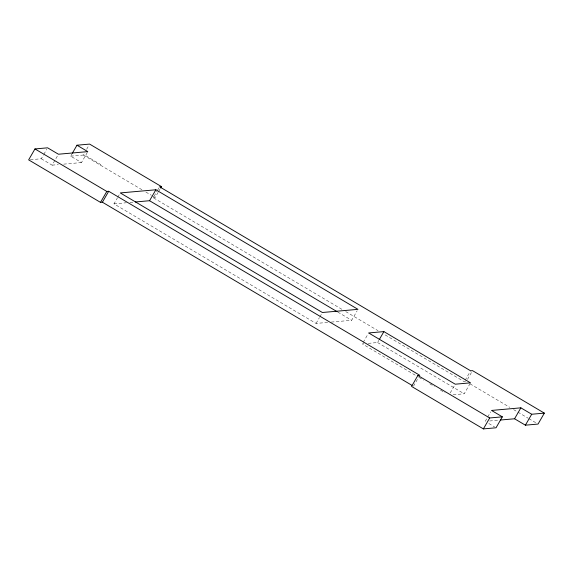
<?xml version="1.0" encoding="UTF-8"?>
<svg xmlns="http://www.w3.org/2000/svg" width="573" height="573" viewBox="0 0 573 573"><rect width="100%" height="100%" fill="white"/><g stroke="black" fill="none" stroke-linecap="round" stroke-linejoin="round"><path stroke-width="0.43" stroke-dasharray="2.87 2.15" d="M30.333 159.724L41.299 158.757L43.405 155.111M43.82 154.381L46.764 149.274M41.299 158.757L52.122 165.16L57.594 155.684M87.375 152.354L81.488 162.56L70.658 156.157L71.926 153.965M70.658 156.157L83.307 155.032L84.489 152.984M86.63 149.281L88.765 145.578M100.447 165.174L100.776 164.601L83.637 154.466M327.641 322.413L316.074 323.437L113.97 203.866L117.336 198.036M117.759 197.305L119.442 194.39M341.888 309.313L153.249 197.706L157.031 191.146M157.453 190.415L159.136 187.5M153.249 197.706L155.154 197.535L158.098 192.435M158.52 191.704L160.204 188.789M316.074 323.437L319.44 317.607M319.863 316.876L321.546 313.961M331.201 322.098L351.664 320.286L357.137 310.802M363.175 342.432L368.224 333.679M368.267 343.363L377.586 342.539L378.846 340.348M413.47 386.245L418.519 377.492M450.213 392.942L454.418 385.65M465.154 380.286L470.204 371.533M467.482 379.383L471.694 372.092M453.186 394.754L464.202 393.78L470.089 383.573M485.202 421.377L487.308 417.731M487.723 417.001L490.667 411.901M52.122 165.16L58.353 164.609M63.689 164.136L81.488 162.56M113.97 203.866L126.432 202.763M129.985 202.448L133.545 202.133M364.027 343.736L362.329 343.886L415.991 375.63M465.584 381.632L464.316 381.74L384.239 334.367M489.65 420.983L499.434 420.116M83.307 155.032L142.054 189.792M145.907 192.07L151.301 195.257M152.074 195.715L155.154 197.535M470.039 383.831L509.769 407.339M513.587 409.595L528.105 418.183M528.872 418.641L536.514 423.161M345.741 311.59L378.08 330.721M337.834 312.099L351.664 320.286M377.586 342.539L464.202 393.78M419.056 377.442L423.655 380.164M429.786 383.795L434.384 386.517M440.515 390.141L445.114 392.863M488.812 423.511L494.585 426.928"/><path stroke-width="0.86" d="M72.341 153.235L76.975 145.22L87.798 151.623L58.439 154.223L47.609 147.82L34.96 148.937L28.65 159.874L100.497 202.376L102.402 202.212L411.93 385.335M100.497 202.376L106.807 191.439L108.712 191.275L419.78 375.308L417.875 375.48L411.564 386.417L483.383 428.905L496.025 427.78L502.342 416.843L491.512 410.44L520.878 407.84L531.701 414.243L544.35 413.126L538.04 424.063L525.391 425.18L514.561 418.777L500.329 420.038M102.402 202.212L108.712 191.275M135.328 201.975L149.56 200.715L155.877 189.778L357.975 309.348L322.384 312.5L120.28 192.929L155.877 189.778M160.619 188.059L161.464 186.597L89.617 144.095L76.975 145.22M379.269 339.617L383.896 331.602L470.512 382.843L455.256 384.197L368.647 332.949L383.896 331.602M483.383 428.905L489.693 417.968L502.342 416.843M514.561 418.777L520.878 407.84M525.391 425.18L531.701 414.243M161.464 186.597L159.559 186.769L470.626 370.803L472.532 370.638L544.35 413.126M149.56 200.715L337.067 311.648M34.96 148.937L106.807 191.439M417.875 375.48L489.693 417.968"/></g></svg>
